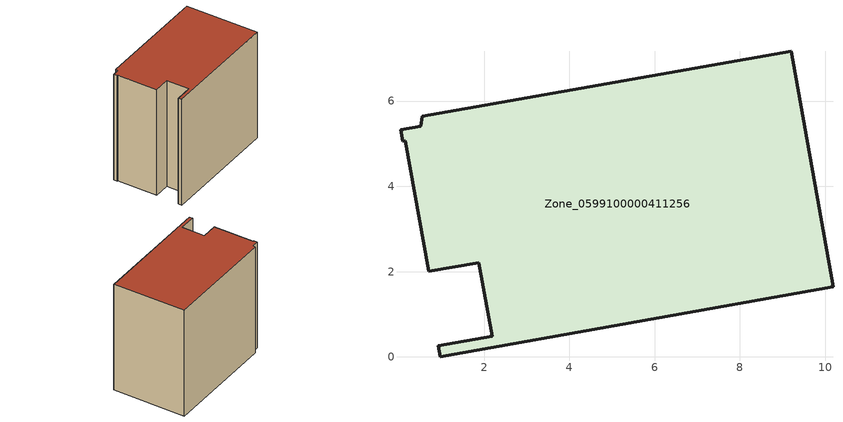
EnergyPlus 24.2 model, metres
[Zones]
Zone_0599100000411256
 floor ground (C_G): 0.52,5.41 0.55,5.64 9.21,7.17 10.18,1.65 0.97,0 0.93,0.27 2.19,0.49 1.88,2.21 0.7,2 0.15,5.07 0.09,5.05 0.04,5.33 z0
 wall outside (C_F): 10.18,1.65 9.21,7.17 0.55,5.64 0.52,5.41 0.04,5.33 0.09,5.05 0.15,5.07 0.7,2 1.88,2.21 2.19,0.49 0.93,0.27 0.97,0 10.18,1.65 z0:8.63
 roof outside (C_R): 0.55,5.64 0.52,5.41 0.04,5.33 0.09,5.05 0.15,5.07 0.7,2 1.88,2.21 2.19,0.49 0.93,0.27 0.97,0 10.18,1.65 9.21,7.17 z8.63
[BUILDING]
Pand.0599100000411256: North Axis=0; Terrain=City; Loads Convergence Tolerance Value=0.04; Temperature Convergence Tolerance Value=0.4; Solar Distribution=FullExterior; Maximum Number of Warmup Days=25; Minimum Number of Warmup Days=1
[Site:Location]
Rotterdam.The.Hague.AP_ZH_NLD Design_Conditions: Latitude=51.96; Longitude=4.45; Time Zone=1; Elevation=-4.5
[SITE:GROUNDTEMPERATURE:BUILDINGSURFACE]
18, 18, 18, 18, 18, 18, 18, 18, 18, 18, 18, 18
[MATERIAL] Thermal Absorptance=0.9; Solar Absorptance=0.7; Visible Absorptance=0.7
Name | Roughness | Thickness | Conductivity | Density | Specific Heat
G.TC.1992-2005 | MediumSmooth | 0.15 | 0.06 | 540 | 1210
F.TC.1992-2005 | Rough | 0.3 | 0.12 | 1920 | 840
R.TC.1992-2005 | MediumRough | 0.2 | 0.08 | 1500 | 1000
[CONSTRUCTION]
C_G: G.TC.1992-2005
C_F: F.TC.1992-2005
C_R: R.TC.1992-2005
[ZONE]
Zone_0599100000411256: Type=1; Multiplier=1; Ceiling Height=Autocalculate; Volume=Autocalculate; Floor Area=autocalculate; Part of Total Floor Area=Yes
[ZONEINFILTRATION:DESIGNFLOWRATE]
Infil_Zone_0599100000411256: Zone or ZoneList or Space or SpaceList=Zone_0599100000411256; Schedule=AlwaysOn; Design Flow Rate Calculation Method=Flow/Area; Flow Rate per Floor Area=0.0015; Constant Term Coefficient=1; Temperature Term Coefficient=0; Velocity Term Coefficient=0; Velocity Squared Term Coefficient=0
[HVACTEMPLATE:ZONE:IDEALLOADSAIRSYSTEM]
Zone_0599100000411256: Maximum Heating Supply Air Temperature=50; Minimum Cooling Supply Air Temperature=13; Maximum Heating Supply Air Humidity Ratio=0.0156; Minimum Cooling Supply Air Humidity Ratio=0.0077; Heating Limit=NoLimit; Cooling Limit=NoLimit; Dehumidification Control Type=ConstantSensibleHeatRatio; Cooling Sensible Heat Ratio=0.7; Dehumidification Setpoint=60; Humidification Control Type=None; Humidification Setpoint=30; Outdoor Air Method=None; Outdoor Air Flow Rate per Person=0.00944; Outdoor Air Flow Rate per Zone Floor Area=0; Outdoor Air Flow Rate per Zone=0; Demand Controlled Ventilation Type=None; Outdoor Air Economizer Type=NoEconomizer; Heat Recovery Type=None; Sensible Heat Recovery Effectiveness=0.7; Latent Heat Recovery Effectiveness=0.65
[ZONECONTROL:THERMOSTAT]
ThermostatControl_Zone_0599100000411256: Zone or ZoneList=Zone_0599100000411256; Control Type Schedule=DualSetpointControlType; Control 1=Thermostat_Zone_0599100000411256; Temperature Difference Between Cutout And Setpoint=0
[THERMOSTATSETPOINT:DUALSETPOINT]
Thermostat_Zone_0599100000411256: Heating Setpoint Temperature Schedule=HeatingSetpoint_Zone_0599100000411256; Cooling Setpoint Temperature Schedule=CoolingSetpoint_Zone_0599100000411256
[SCHEDULE:COMPACT]
HeatingSetpoint_Zone_0599100000411256: Through: 12/31, For: AllDays, Until: 24:00, 21
CoolingSetpoint_Zone_0599100000411256: Through: 12/31, For: AllDays, Until: 24:00, 24
DualSetpointControlType: Through: 12/31, For: AllDays, Until: 24:00, 4
AlwaysOn: Through: 12/31, For: AllDays, Until: 24:00, 1
